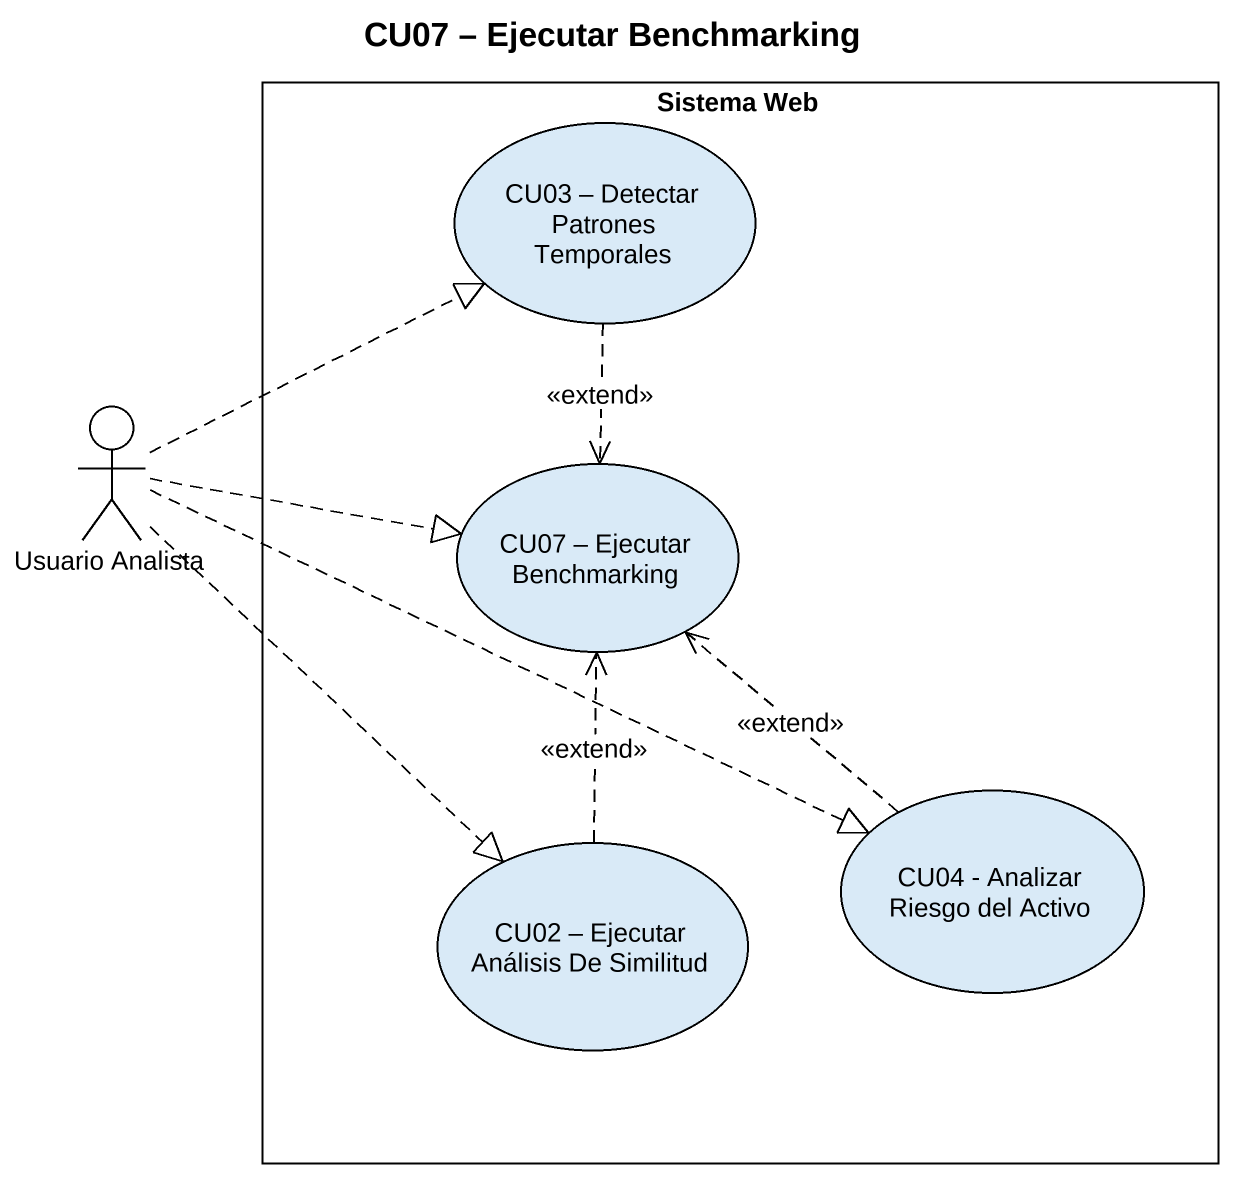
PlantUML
@startuml
title CU07 – Ejecutar Benchmarking
rectangle "Sistema Web" as Sistema_Web {
  usecase "CU03 – Detectar Patrones Temporales" as CU03_Detectar_Patrones
  usecase "CU07 – Ejecutar Benchmarking" as CU07_Ejecutar_Benchmarking
  usecase "CU02 – Ejecutar Análisis De Similitud" as CU02_Ejecutar_Análisis_De
  usecase "CU04 - Analizar Riesgo del Activo" as CU04_Analizar_Riesgo_del
}
actor "Usuario Analista" as Usuario_Analista
CU03_Detectar_Patrones ..> CU07_Ejecutar_Benchmarking : <<extend>>
Usuario_Analista .right.|> CU03_Detectar_Patrones
Usuario_Analista .right.|> CU07_Ejecutar_Benchmarking
Usuario_Analista ..|> CU02_Ejecutar_Análisis_De
Usuario_Analista .right.|> CU04_Analizar_Riesgo_del
CU02_Ejecutar_Análisis_De .up.> CU07_Ejecutar_Benchmarking : <<extend>>
CU04_Analizar_Riesgo_del .up.> CU07_Ejecutar_Benchmarking : <<extend>>
@enduml
